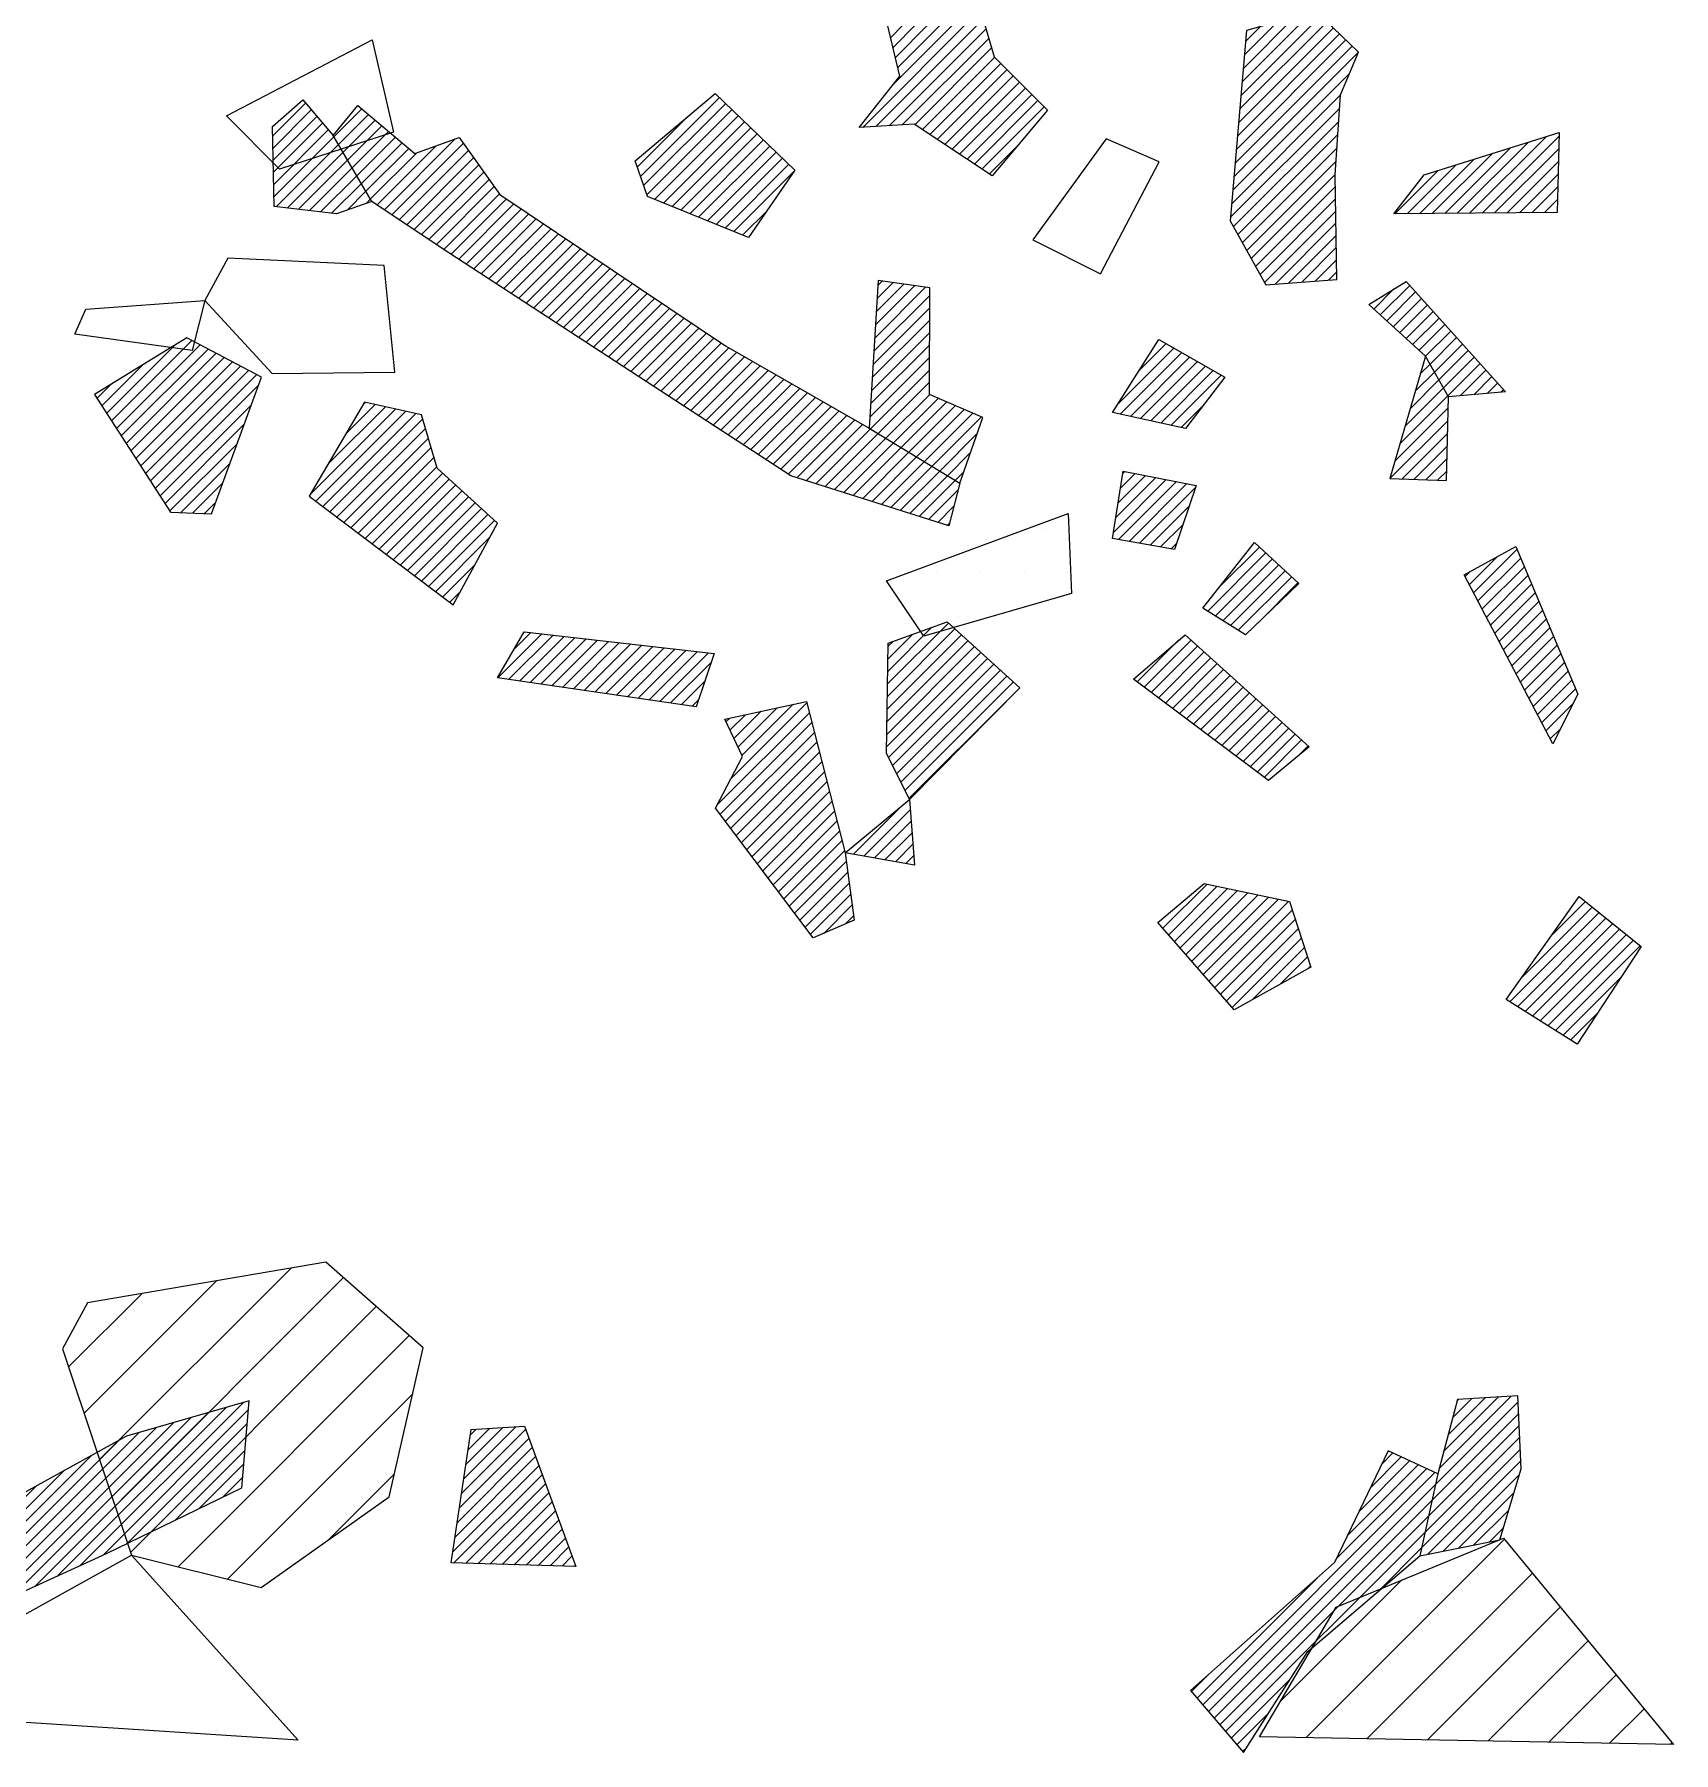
# Model space of a CAD drawing. Header units: metres. Extents: x -2.09 to 0.03, y -17.5 to -14.3.
# Drawn here: x -0.4641 to 0.0044, y -17.4998 to -17.0087 of the extents above; entities that cross this region are included whole.
import ezdxf

# ---------------------------------------------------------------- set-up
doc = ezdxf.new("R2010")
doc.units = ezdxf.units.M
doc.header["$LTSCALE"] = 25
doc.header["$MEASUREMENT"] = 0
doc.layers.get('0').update_dxf_attribs({"linetype": 'CONTINUOUS'})
for name, color, linetype in [('FEUER', 1, 'CONTINUOUS'), ('KNOCHEN', 2, 'CONTINUOUS'), ('KNOCHENSCHRAFF', 2, 'CONTINUOUS'), ('STEINE', 4, 'CONTINUOUS'), ('STEINESCHRAFF', 4, 'CONTINUOUS')]:
    doc.layers.add(name, color=color, linetype=linetype)

# ---------------------------------------------------------------- blocks, each defined once
blk = doc.blocks.new('*X14')
at = {"color": 0}
for p, q in [((-46.392, -1745.216), (-41.429, -1740.253)), ((-45.741, -1744.918), (-40.932, -1740.11)), ((-45.09, -1744.621), (-40.436, -1739.967)), ((-44.439, -1744.324), (-40.296, -1740.181)), ((-52.042, -1749.452), (-43.415, -1740.825)), ((-48.344, -1746.107), (-42.918, -1740.682)), ((-47.693, -1745.81), (-42.422, -1740.539)), ((-47.042, -1745.513), (-41.925, -1740.396)), ((-43.758, -1743.997), (-40.328, -1740.567)), ((-52.399, -1749.455), (-43.989, -1741.045)), ((-43.072, -1743.664), (-40.361, -1740.952)), ((-52.756, -1749.459), (-44.78, -1741.483)), ((-42.386, -1743.332), (-40.393, -1741.338)), ((-41.7, -1742.999), (-40.425, -1741.724)), ((-53.114, -1749.463), (-45.572, -1741.921)), ((-41.014, -1742.667), (-40.457, -1742.11)), ((-53.471, -1749.466), (-46.363, -1742.359))]:
    blk.add_line(p, q, dxfattribs=at)
blk = doc.blocks.new('*X15')
at = {"color": 0}
for p, q in [((-21.846, -1702.285), (-19.45, -1699.889)), ((-22.735, -1703.528), (-19.37, -1700.163)), ((-22.358, -1703.504), (-19.29, -1700.437)), ((-21.729, -1701.815), (-20.261, -1700.347)), ((-11.956, -1703.002), (-9.464, -1700.51)), ((-11.923, -1702.615), (-9.645, -1700.337)), ((-11.889, -1702.228), (-9.9, -1700.238)), ((-11.856, -1701.841), (-10.391, -1700.376)), ((-11.823, -1701.455), (-10.882, -1700.514)), ((-21.981, -1703.481), (-19.21, -1700.71)), ((-21.934, -1700.959), (-21.566, -1700.591)), ((-21.866, -1701.244), (-21.213, -1700.592)), ((-21.798, -1701.53), (-20.86, -1700.592)), ((-21.603, -1703.457), (-19.13, -1700.984)), ((-12.055, -1704.162), (-8.924, -1701.03)), ((-12.022, -1703.775), (-9.104, -1700.857)), ((-11.989, -1703.388), (-9.284, -1700.684)), ((-11.79, -1701.068), (-11.373, -1700.651)), ((-21.243, -1703.45), (-19.05, -1701.258)), ((-21.031, -1703.591), (-18.963, -1701.524)), ((-12.122, -1704.935), (-8.566, -1701.38)), ((-12.089, -1704.549), (-8.743, -1701.204)), ((-20.818, -1703.732), (-18.787, -1701.701)), ((-20.605, -1703.873), (-18.61, -1701.878)), ((-12.155, -1705.322), (-8.821, -1701.988)), ((-20.392, -1704.014), (-18.434, -1702.055)), ((-20.18, -1704.154), (-18.257, -1702.232)), ((-19.967, -1704.295), (-18.081, -1702.409)), ((-39.596, -1703.771), (-38.66, -1702.835)), ((-37.854, -1703.797), (-37.051, -1702.994)), ((-29.088, -1704.931), (-26.833, -1702.677)), ((-28.996, -1705.193), (-26.653, -1702.85)), ((-28.905, -1705.455), (-26.473, -1703.023)), ((-19.754, -1704.436), (-17.904, -1702.586)), ((-19.541, -1704.577), (-17.728, -1702.763)), ((-19.328, -1704.717), (-17.551, -1702.94)), ((-12.221, -1706.096), (-9.101, -1702.975)), ((-12.188, -1705.709), (-9.076, -1702.597)), ((-39.589, -1704.118), (-38.497, -1703.027)), ((-39.581, -1704.464), (-38.335, -1703.218)), ((-39.574, -1704.811), (-38.173, -1703.41)), ((-37.722, -1704.019), (-36.859, -1703.156)), ((-37.591, -1704.241), (-36.668, -1703.318)), ((-37.459, -1704.463), (-36.476, -1703.481)), ((-29.179, -1704.668), (-27.71, -1703.2)), ((-28.684, -1705.587), (-26.292, -1703.196)), ((-28.432, -1705.69), (-26.112, -1703.369)), ((-12.136, -1706.364), (-9.127, -1703.355)), ((-39.567, -1705.157), (-38.011, -1703.601)), ((-39.56, -1705.504), (-37.854, -1703.797)), ((-37.328, -1704.686), (-36.285, -1703.643)), ((-37.196, -1704.908), (-36.093, -1703.805)), ((-37.065, -1705.13), (-35.902, -1703.967)), ((-36.403, -1705.882), (-34.38, -1703.859)), ((-36.191, -1706.024), (-34.151, -1703.984)), ((-28.181, -1705.792), (-25.931, -1703.542)), ((-27.929, -1705.894), (-25.751, -1703.715)), ((-27.678, -1705.996), (-25.57, -1703.888)), ((-12.01, -1706.592), (-9.153, -1703.734)), ((-5.745, -1705.983), (-3.709, -1703.947)), ((-5.388, -1705.98), (-3.194, -1703.786)), ((-5.031, -1705.976), (-2.832, -1703.777)), ((-39.5, -1705.797), (-37.722, -1704.019)), ((-39.183, -1705.834), (-37.591, -1704.241)), ((-38.866, -1705.871), (-37.459, -1704.463)), ((-36.933, -1705.352), (-35.711, -1704.129)), ((-36.802, -1705.574), (-35.481, -1704.253)), ((-36.615, -1705.741), (-34.931, -1704.056)), ((-35.98, -1706.166), (-34.003, -1704.19)), ((-35.768, -1706.308), (-33.856, -1704.396)), ((-27.426, -1706.098), (-25.39, -1704.061)), ((-27.175, -1706.2), (-25.209, -1704.234)), ((-26.923, -1706.302), (-25.029, -1704.407)), ((-19.116, -1704.858), (-18.313, -1704.055)), ((-11.884, -1706.819), (-9.179, -1704.114)), ((-11.758, -1707.047), (-9.205, -1704.493)), ((-6.815, -1705.993), (-5.255, -1704.433)), ((-6.458, -1705.989), (-4.74, -1704.271)), ((-6.101, -1705.986), (-4.224, -1704.109)), ((-4.674, -1705.973), (-2.841, -1704.139)), ((-38.55, -1705.907), (-37.328, -1704.686)), ((-38.233, -1705.944), (-37.196, -1704.908)), ((-35.556, -1706.449), (-33.708, -1704.602)), ((-35.344, -1706.591), (-33.561, -1704.808)), ((-26.671, -1706.404), (-24.848, -1704.58)), ((-26.42, -1706.506), (-24.685, -1704.771)), ((-11.632, -1707.274), (-9.231, -1704.873)), ((-7.529, -1705.999), (-6.286, -1704.756)), ((-7.172, -1705.996), (-5.77, -1704.594)), ((-4.317, -1705.97), (-2.849, -1704.502)), ((-3.961, -1705.967), (-2.858, -1704.864)), ((-37.916, -1705.981), (-37.065, -1705.13)), ((-37.473, -1705.891), (-36.933, -1705.352)), ((-35.132, -1706.733), (-33.413, -1705.014)), ((-34.921, -1706.875), (-33.266, -1705.22)), ((-34.708, -1707.016), (-33.118, -1705.426)), ((-11.506, -1707.502), (-9.226, -1705.221)), ((-3.604, -1705.963), (-2.867, -1705.226)), ((-36.93, -1705.702), (-36.802, -1705.574)), ((-34.494, -1707.155), (-32.913, -1705.574)), ((-34.28, -1707.295), (-32.702, -1705.716)), ((-34.066, -1707.434), (-32.49, -1705.858)), ((-26.168, -1706.608), (-25.46, -1705.9)), ((-11.38, -1707.73), (-9.221, -1705.57)), ((-11.255, -1707.957), (-9.215, -1705.918)), ((-3.247, -1705.96), (-2.875, -1705.588)), ((-2.89, -1705.957), (-2.884, -1705.951)), ((-33.852, -1707.574), (-32.279, -1706.001)), ((-33.638, -1707.713), (-32.067, -1706.143)), ((-33.424, -1707.853), (-31.856, -1706.285)), ((-33.21, -1707.993), (-31.644, -1706.427)), ((-10.949, -1708.005), (-9.21, -1706.266)), ((-32.996, -1708.132), (-31.433, -1706.569)), ((-32.782, -1708.272), (-31.221, -1706.711)), ((-32.568, -1708.411), (-31.01, -1706.853)), ((-10.567, -1707.977), (-9.205, -1706.614)), ((-32.354, -1708.551), (-30.798, -1706.995)), ((-32.14, -1708.69), (-30.587, -1707.137)), ((-31.926, -1708.83), (-30.375, -1707.279)), ((-31.712, -1708.97), (-30.164, -1707.421)), ((-10.186, -1707.949), (-9.199, -1706.963)), ((-9.804, -1707.921), (-9.194, -1707.311)), ((-31.498, -1709.109), (-29.953, -1707.563)), ((-31.284, -1709.249), (-29.741, -1707.705)), ((-31.07, -1709.388), (-29.53, -1707.848)), ((-22.298, -1708.04), (-22.177, -1707.919)), ((-9.423, -1707.893), (-9.189, -1707.659)), ((-30.856, -1709.528), (-29.318, -1707.99)), ((-30.642, -1709.667), (-29.107, -1708.132)), ((-30.428, -1709.807), (-28.895, -1708.274)), ((-30.214, -1709.947), (-28.684, -1708.416)), ((-22.415, -1709.925), (-20.817, -1708.328)), ((-22.391, -1709.548), (-20.936, -1708.093)), ((-22.368, -1709.171), (-21.246, -1708.049)), ((-22.345, -1708.794), (-21.556, -1708.006)), ((-22.321, -1708.417), (-21.866, -1707.963)), ((-8.128, -1708.72), (-7.553, -1708.145)), ((-7.943, -1708.888), (-7.1, -1708.046)), ((-7.758, -1709.057), (-6.933, -1708.232)), ((-7.573, -1709.225), (-6.766, -1708.418)), ((-30, -1710.086), (-28.472, -1708.558)), ((-29.786, -1710.226), (-28.261, -1708.7)), ((-29.572, -1710.365), (-28.049, -1708.842)), ((-22.438, -1710.302), (-20.818, -1708.682)), ((-7.387, -1709.393), (-6.598, -1708.604)), ((-7.202, -1709.562), (-6.431, -1708.79)), ((-29.358, -1710.505), (-27.838, -1708.984)), ((-29.144, -1710.644), (-27.626, -1709.126)), ((-28.93, -1710.784), (-27.415, -1709.268)), ((-22.485, -1711.056), (-20.819, -1709.39)), ((-22.461, -1710.679), (-20.818, -1709.036)), ((-7.017, -1709.73), (-6.263, -1708.976)), ((-6.832, -1709.899), (-6.096, -1709.162)), ((-6.648, -1710.068), (-5.928, -1709.348)), ((-44.345, -1711.703), (-42.405, -1709.762)), ((-44.206, -1711.917), (-41.908, -1709.619)), ((-44.067, -1712.131), (-41.676, -1709.741)), ((-43.927, -1712.346), (-41.445, -1709.863)), ((-28.717, -1710.924), (-27.203, -1709.41)), ((-28.503, -1711.063), (-26.992, -1709.552)), ((-28.289, -1711.203), (-26.78, -1709.695)), ((-28.075, -1711.342), (-26.563, -1709.831)), ((-22.508, -1711.433), (-20.82, -1709.744)), ((-15.44, -1711.436), (-13.841, -1709.837)), ((-14.821, -1710.463), (-14.066, -1709.708)), ((-6.52, -1710.294), (-5.761, -1709.534)), ((-6.393, -1710.52), (-5.593, -1709.721)), ((-44.484, -1711.488), (-43.318, -1710.322)), ((-43.788, -1712.56), (-41.213, -1709.985)), ((-43.649, -1712.775), (-40.981, -1710.107)), ((-43.51, -1712.989), (-40.75, -1710.229)), ((-43.371, -1713.203), (-40.518, -1710.351)), ((-27.861, -1711.482), (-26.338, -1709.959)), ((-27.647, -1711.621), (-26.113, -1710.087)), ((-27.433, -1711.761), (-25.887, -1710.216)), ((-27.219, -1711.901), (-25.662, -1710.344)), ((-22.532, -1711.81), (-20.82, -1710.098)), ((-15.373, -1711.722), (-13.616, -1709.965)), ((-15.083, -1711.786), (-13.391, -1710.093)), ((-14.794, -1711.85), (-13.165, -1710.222)), ((-14.505, -1711.914), (-12.94, -1710.35)), ((-6.798, -1710.572), (-6.52, -1710.294)), ((-6.652, -1710.072), (-6.648, -1710.068)), ((-6.266, -1710.747), (-5.426, -1709.907)), ((-6.138, -1710.973), (-5.258, -1710.093)), ((-6.011, -1711.199), (-5.091, -1710.279)), ((-43.232, -1713.418), (-40.286, -1710.472)), ((-43.093, -1713.632), (-40.055, -1710.594)), ((-27.005, -1712.04), (-25.437, -1710.473)), ((-26.791, -1712.18), (-25.212, -1710.601)), ((-26.577, -1712.319), (-24.987, -1710.729)), ((-26.363, -1712.459), (-24.762, -1710.858)), ((-22.511, -1712.143), (-20.821, -1710.453)), ((-22.292, -1712.277), (-20.822, -1710.807)), ((-14.215, -1711.978), (-12.715, -1710.478)), ((-13.926, -1712.043), (-12.49, -1710.607)), ((-7.089, -1711.57), (-6.266, -1710.747)), ((-6.944, -1711.071), (-6.393, -1710.52)), ((-5.662, -1711.203), (-4.923, -1710.465)), ((-5.272, -1711.167), (-4.756, -1710.651)), ((-4.883, -1711.131), (-4.588, -1710.837)), ((-44.623, -1711.274), (-44.232, -1710.882)), ((-42.953, -1713.847), (-40.002, -1710.896)), ((-26.149, -1712.598), (-24.537, -1710.986)), ((-25.935, -1712.738), (-24.311, -1711.115)), ((-25.721, -1712.878), (-24.086, -1711.243)), ((-25.507, -1713.017), (-23.861, -1711.371)), ((-22.072, -1712.411), (-20.819, -1711.158)), ((-21.852, -1712.545), (-20.573, -1711.265)), ((-7.381, -1712.569), (-6.011, -1711.199)), ((-7.235, -1712.069), (-6.138, -1710.973)), ((-4.493, -1711.096), (-4.421, -1711.023)), ((-42.814, -1714.061), (-40.206, -1711.453)), ((-38.512, -1714.002), (-36.088, -1711.578)), ((-38.368, -1714.211), (-35.798, -1711.641)), ((-38.167, -1714.363), (-35.509, -1711.705)), ((-38.009, -1713.145), (-36.378, -1711.514)), ((-37.965, -1714.515), (-35.313, -1711.863)), ((-37.506, -1712.289), (-36.667, -1711.45)), ((-37.003, -1711.432), (-36.957, -1711.386)), ((-25.293, -1713.157), (-23.636, -1711.5)), ((-25.079, -1713.296), (-23.411, -1711.628)), ((-24.865, -1713.436), (-23.186, -1711.757)), ((-21.633, -1712.679), (-20.327, -1711.372)), ((-21.413, -1712.813), (-20.08, -1711.48)), ((-21.194, -1712.947), (-19.834, -1711.587)), ((-20.974, -1713.081), (-19.588, -1711.694)), ((-20.755, -1713.215), (-19.341, -1711.801)), ((-13.636, -1712.107), (-13.019, -1711.49)), ((-7.526, -1713.068), (-5.999, -1711.54)), ((-42.675, -1714.276), (-40.41, -1712.01)), ((-37.764, -1714.668), (-35.232, -1712.135)), ((-24.616, -1713.54), (-22.96, -1711.885)), ((-24.347, -1713.625), (-22.735, -1712.013)), ((-24.079, -1713.71), (-22.511, -1712.143)), ((-23.81, -1713.795), (-22.292, -1712.277)), ((-20.535, -1713.349), (-19.46, -1712.274)), ((-7.672, -1713.567), (-6.007, -1711.902)), ((-7.329, -1713.578), (-6.015, -1712.264)), ((-42.536, -1714.49), (-40.614, -1712.568)), ((-37.563, -1714.82), (-35.15, -1712.408)), ((-37.361, -1714.972), (-35.069, -1712.68)), ((-23.542, -1713.88), (-22.072, -1712.411)), ((-23.273, -1713.965), (-21.852, -1712.545)), ((-23.005, -1714.05), (-21.633, -1712.679)), ((-22.736, -1714.135), (-21.413, -1712.813)), ((-20.315, -1713.483), (-19.653, -1712.82)), ((-6.987, -1713.589), (-6.024, -1712.626)), ((-42.227, -1714.534), (-40.818, -1713.125)), ((-37.16, -1715.124), (-34.988, -1712.952)), ((-36.959, -1715.276), (-34.907, -1713.225)), ((-22.467, -1714.22), (-21.194, -1712.947)), ((-22.199, -1714.305), (-20.974, -1713.081)), ((-21.93, -1714.39), (-20.755, -1713.215)), ((-6.645, -1713.601), (-6.032, -1712.988)), ((-41.889, -1714.55), (-41.021, -1713.682)), ((-36.757, -1715.429), (-34.737, -1713.409)), ((-36.556, -1715.581), (-34.553, -1713.578)), ((-36.354, -1715.733), (-34.368, -1713.747)), ((-21.662, -1714.475), (-20.535, -1713.349)), ((-21.393, -1714.56), (-20.315, -1713.483)), ((-21.125, -1714.646), (-20.096, -1713.617)), ((-20.096, -1713.617), (-19.846, -1713.367)), ((-15.569, -1715.101), (-14.061, -1713.592)), ((-15.502, -1714.68), (-14.357, -1713.534)), ((-15.435, -1714.259), (-14.652, -1713.476)), ((-15.425, -1715.31), (-13.766, -1713.65)), ((-15.368, -1713.838), (-14.947, -1713.418)), ((-15.301, -1713.418), (-15.243, -1713.36)), ((-15.124, -1715.362), (-13.47, -1713.709)), ((-14.822, -1715.414), (-13.228, -1713.82)), ((-6.303, -1713.612), (-6.04, -1713.35)), ((-41.55, -1714.565), (-41.225, -1714.24)), ((-36.153, -1715.885), (-34.184, -1713.916)), ((-35.952, -1716.037), (-33.999, -1714.085)), ((-35.75, -1716.19), (-33.814, -1714.254)), ((-20.856, -1714.731), (-20.01, -1713.885)), ((-35.549, -1716.342), (-33.63, -1714.423)), ((-35.348, -1716.494), (-33.445, -1714.591)), ((-35.146, -1716.646), (-33.26, -1714.76)), ((-20.588, -1714.816), (-20.129, -1714.357)), ((-14.521, -1715.466), (-13.407, -1714.352)), ((-34.945, -1716.798), (-33.389, -1715.242)), ((-20.319, -1714.901), (-20.248, -1714.83)), ((-14.22, -1715.519), (-13.585, -1714.884)), ((-13.918, -1715.571), (-13.763, -1715.416)), ((-12.872, -1717.353), (-11.209, -1715.69)), ((-12.545, -1716.672), (-11.393, -1715.52)), ((-5.396, -1716.594), (-4.592, -1715.791)), ((-5.274, -1716.826), (-4.034, -1715.586)), ((-34.744, -1716.951), (-33.814, -1716.021)), ((-12.655, -1717.489), (-11.025, -1715.859)), ((-12.437, -1717.625), (-10.841, -1716.029)), ((-12.22, -1717.762), (-10.657, -1716.199)), ((-5.518, -1716.362), (-5.377, -1716.222)), ((-5.153, -1717.058), (-3.93, -1715.835)), ((-5.031, -1717.29), (-3.825, -1716.084)), ((-12.003, -1717.898), (-10.473, -1716.369)), ((-11.435, -1717.684), (-10.29, -1716.538)), ((-4.91, -1717.522), (-3.721, -1716.333)), ((-4.788, -1717.754), (-3.616, -1716.582)), ((-34.542, -1717.103), (-34.238, -1716.799)), ((-4.667, -1717.986), (-3.512, -1716.831)), ((-4.545, -1718.218), (-3.407, -1717.081)), ((-22.024, -1719.434), (-20.285, -1717.695)), ((-4.423, -1718.45), (-3.303, -1717.33)), ((-4.302, -1718.682), (-3.198, -1717.579)), ((-33.167, -1719.263), (-31.904, -1718)), ((-32.858, -1719.308), (-31.587, -1718.036)), ((-32.71, -1718.452), (-32.221, -1717.964)), ((-32.549, -1719.352), (-31.269, -1718.073)), ((-32.24, -1719.397), (-30.952, -1718.109)), ((-31.931, -1719.442), (-30.635, -1718.145)), ((-31.622, -1719.486), (-30.317, -1718.181)), ((-31.314, -1719.531), (-30, -1718.217)), ((-22.043, -1720.514), (-19.729, -1718.199)), ((-22.037, -1720.154), (-19.914, -1718.031)), ((-22.03, -1719.794), (-20.1, -1717.863)), ((-22.017, -1719.074), (-20.759, -1717.815)), ((-22.011, -1718.714), (-21.313, -1718.016)), ((-22.004, -1718.354), (-21.867, -1718.216)), ((-14.891, -1719.372), (-13.696, -1718.177)), ((-14.689, -1719.524), (-13.348, -1718.182)), ((-4.18, -1718.914), (-3.094, -1717.828)), ((-4.059, -1719.146), (-2.989, -1718.077)), ((-31.005, -1719.576), (-29.682, -1718.253)), ((-30.696, -1719.62), (-29.365, -1718.289)), ((-30.387, -1719.665), (-29.048, -1718.326)), ((-30.078, -1719.71), (-28.73, -1718.362)), ((-29.769, -1719.754), (-28.413, -1718.398)), ((-29.46, -1719.799), (-28.095, -1718.434)), ((-29.151, -1719.844), (-27.778, -1718.47)), ((-28.843, -1719.888), (-27.461, -1718.506)), ((-28.534, -1719.933), (-27.143, -1718.543)), ((-22.056, -1721.234), (-19.358, -1718.535)), ((-22.05, -1720.874), (-19.543, -1718.367)), ((-22.001, -1721.532), (-19.172, -1718.703)), ((-14.488, -1719.676), (-13.162, -1718.35)), ((-14.286, -1719.827), (-12.976, -1718.518)), ((-14.084, -1719.979), (-12.79, -1718.686)), ((-3.937, -1719.378), (-2.885, -1718.326)), ((-3.816, -1719.61), (-2.78, -1718.575)), ((-28.225, -1719.978), (-27.068, -1718.821)), ((-21.883, -1721.768), (-18.987, -1718.871)), ((-21.766, -1722.004), (-18.801, -1719.039)), ((-21.648, -1722.24), (-18.616, -1719.207)), ((-13.883, -1720.131), (-12.605, -1718.853)), ((-13.681, -1720.283), (-12.419, -1719.021)), ((-13.479, -1720.435), (-12.233, -1719.189)), ((-3.694, -1719.842), (-2.676, -1718.824)), ((-3.572, -1720.074), (-2.571, -1719.073)), ((-27.916, -1720.023), (-27.246, -1719.353)), ((-21.531, -1722.476), (-18.43, -1719.375)), ((-13.277, -1720.587), (-12.047, -1719.357)), ((-13.076, -1720.739), (-11.862, -1719.524)), ((-12.874, -1720.89), (-11.676, -1719.692)), ((-3.451, -1720.306), (-2.467, -1719.322)), ((-3.329, -1720.538), (-2.362, -1719.571)), ((-27.607, -1720.067), (-27.425, -1719.885)), ((-26.505, -1722.147), (-24.333, -1719.975)), ((-26.302, -1721.237), (-25.183, -1720.118)), ((-26.188, -1721.477), (-24.733, -1720.021)), ((-21.413, -1722.712), (-18.569, -1719.868)), ((-12.672, -1721.042), (-11.49, -1719.86)), ((-12.471, -1721.194), (-11.304, -1720.028)), ((-12.269, -1721.346), (-11.118, -1720.196)), ((-3.208, -1720.77), (-2.439, -1720.002)), ((-26.887, -1722.883), (-24.26, -1720.256)), ((-26.806, -1723.155), (-24.188, -1720.537)), ((-26.643, -1720.517), (-26.536, -1720.41)), ((-26.529, -1720.757), (-26.085, -1720.313)), ((-26.416, -1720.997), (-25.634, -1720.216)), ((-12.067, -1721.498), (-10.933, -1720.363)), ((-11.865, -1721.65), (-10.747, -1720.531)), ((-11.664, -1721.801), (-10.561, -1720.699)), ((-26.655, -1723.357), (-24.116, -1720.818)), ((-26.503, -1723.559), (-24.043, -1721.1)), ((-11.462, -1721.953), (-10.375, -1720.867)), ((-11.26, -1722.105), (-10.19, -1721.034)), ((-3.086, -1721.002), (-2.796, -1720.712)), ((-26.351, -1723.761), (-23.971, -1721.381)), ((-26.2, -1723.963), (-23.899, -1721.662)), ((-10.326, -1721.525), (-10.004, -1721.202)), ((-26.048, -1724.165), (-23.827, -1721.944)), ((-25.897, -1724.367), (-23.754, -1722.225)), ((-25.745, -1724.569), (-23.682, -1722.506)), ((-25.593, -1724.771), (-23.61, -1722.787)), ((-25.442, -1724.973), (-23.537, -1723.069)), ((-23, -1724.298), (-21.611, -1722.91)), ((-22.7, -1724.353), (-21.378, -1723.03)), ((-25.29, -1725.175), (-23.465, -1723.35)), ((-25.139, -1725.377), (-23.393, -1723.631)), ((-22.401, -1724.407), (-21.352, -1723.358)), ((-24.987, -1725.579), (-23.321, -1723.912)), ((-22.102, -1724.461), (-21.326, -1723.685)), ((-21.802, -1724.515), (-21.3, -1724.013)), ((-24.835, -1725.781), (-23.248, -1724.194)), ((-24.684, -1725.983), (-23.201, -1724.5)), ((-21.503, -1724.57), (-21.274, -1724.341)), ((-24.532, -1726.185), (-23.16, -1724.813)), ((-24.381, -1726.387), (-23.12, -1725.126)), ((-24.229, -1726.589), (-23.079, -1725.438)), ((-14.155, -1726.414), (-12.895, -1725.154)), ((-13.99, -1726.603), (-12.603, -1725.216)), ((-13.826, -1726.792), (-12.311, -1725.277)), ((-13.661, -1726.98), (-12.019, -1725.338)), ((-13.496, -1727.169), (-11.727, -1725.4)), ((-13.331, -1727.358), (-11.434, -1725.461)), ((-13.166, -1727.546), (-11.142, -1725.523)), ((-13.001, -1727.735), (-10.85, -1725.584)), ((-23.849, -1726.562), (-23.038, -1725.751)), ((-23.225, -1726.292), (-22.998, -1726.064)), ((-12.836, -1727.923), (-10.558, -1725.646)), ((-12.671, -1728.112), (-10.457, -1725.898)), ((-4.24, -1728.52), (-1.689, -1725.969)), ((-3.901, -1727.827), (-1.885, -1725.812)), ((-3.037, -1726.61), (-2.081, -1725.654)), ((-12.506, -1728.301), (-10.371, -1726.166)), ((-12.341, -1728.489), (-10.285, -1726.433)), ((-4.023, -1728.657), (-1.493, -1726.126)), ((-3.806, -1728.793), (-1.297, -1726.284)), ((-3.589, -1728.929), (-1.101, -1726.441)), ((-12.176, -1728.678), (-10.199, -1726.7)), ((-11.606, -1728.461), (-10.112, -1726.968)), ((-3.371, -1729.066), (-0.905, -1726.599)), ((-3.154, -1729.202), (-0.709, -1726.756)), ((-2.937, -1729.338), (-0.512, -1726.914)), ((-10.81, -1728.019), (-10.026, -1727.235)), ((-10.014, -1727.576), (-9.94, -1727.502)), ((-2.72, -1729.474), (-1.059, -1727.814)), ((-2.502, -1729.611), (-1.736, -1728.845)), ((-6.257, -1741.851), (-4.198, -1739.792)), ((-6.131, -1741.371), (-4.573, -1739.813)), ((-6.004, -1740.89), (-4.948, -1739.835)), ((-6.465, -1742.766), (-3.986, -1740.287)), ((-6.366, -1742.313), (-4.002, -1739.949)), ((-5.877, -1740.41), (-5.323, -1739.856)), ((-5.751, -1739.93), (-5.698, -1739.877)), ((-34.198, -1742.568), (-32.369, -1740.739)), ((-34.136, -1742.153), (-32.645, -1740.661)), ((-34.075, -1741.738), (-33.023, -1740.685)), ((-34.013, -1741.322), (-33.401, -1740.71)), ((-33.951, -1740.907), (-33.779, -1740.735)), ((-6.564, -1743.218), (-3.971, -1740.625)), ((-34.321, -1743.398), (-32.18, -1741.257)), ((-34.26, -1742.983), (-32.275, -1740.998)), ((-6.763, -1744.124), (-3.939, -1741.3)), ((-6.664, -1743.671), (-3.955, -1740.962)), ((-34.445, -1744.229), (-31.991, -1741.775)), ((-34.383, -1743.814), (-32.085, -1741.516)), ((-8.874, -1743.761), (-6.863, -1741.749)), ((-8.55, -1743.083), (-7.104, -1741.637)), ((-8.226, -1742.405), (-7.345, -1741.524)), ((-7.902, -1741.728), (-7.586, -1741.412)), ((-6.588, -1744.303), (-3.923, -1741.638)), ((-34.417, -1744.555), (-31.896, -1742.034)), ((-34.074, -1744.565), (-31.802, -1742.293)), ((-13.016, -1748.61), (-6.38, -1741.974)), ((-9.199, -1744.439), (-6.622, -1741.862)), ((-6.147, -1744.215), (-3.963, -1742.031)), ((-33.731, -1744.576), (-31.707, -1742.552)), ((-12.854, -1748.801), (-6.366, -1742.313)), ((-12.691, -1748.991), (-6.465, -1742.766)), ((-5.706, -1744.128), (-4.116, -1742.538)), ((-33.388, -1744.586), (-31.613, -1742.811)), ((-33.044, -1744.596), (-31.518, -1743.07)), ((-12.528, -1749.182), (-6.564, -1743.218)), ((-5.265, -1744.041), (-4.269, -1743.044)), ((-32.701, -1744.607), (-31.424, -1743.329)), ((-32.358, -1744.617), (-31.329, -1743.588)), ((-12.365, -1749.373), (-6.664, -1743.671)), ((-4.824, -1743.953), (-4.422, -1743.551)), ((-32.015, -1744.628), (-31.234, -1743.847)), ((-31.672, -1744.638), (-31.14, -1744.106)), ((-8.005, -1745.367), (-6.763, -1744.124)), ((-31.329, -1744.648), (-31.045, -1744.365)), ((-30.986, -1744.659), (-30.951, -1744.624)), ((-13.179, -1748.419), (-9.741, -1744.981)), ((-13.342, -1748.229), (-12.835, -1747.722)), ((-12.202, -1749.563), (-10.525, -1747.886)), ((-12.039, -1749.754), (-11.137, -1748.852)), ((-11.876, -1749.945), (-11.75, -1749.818))]:
    blk.add_line(p, q, dxfattribs=at)
blk = doc.blocks.new('*X18')
at = {"color": 0}
for p, q in [((-17.5, -1715), (-17.5, -1715)), ((-20.625, -1716.25), (-20.625, -1716.25)), ((-19.375, -1716.25), (-19.375, -1716.25)), ((-18.125, -1716.25), (-18.125, -1716.25)), ((-16.875, -1716.25), (-16.875, -1716.25)), ((-21.25, -1717.5), (-21.25, -1717.5)), ((-20, -1717.5), (-20, -1717.5))]:
    blk.add_line(p, q, dxfattribs=at)
blk = doc.blocks.new('*X21')
at = {"color": 0}
for p, q in [((-44.547, -1741.603), (-39.075, -1736.131)), ((-44.104, -1742.928), (-37.58, -1736.404)), ((-45.433, -1738.953), (-43.333, -1736.854)), ((-44.99, -1740.278), (-41.204, -1736.493)), ((-43.661, -1744.253), (-36.637, -1737.229)), ((-42.304, -1744.664), (-35.695, -1738.055)), ((-40.888, -1745.016), (-35.595, -1739.722)), ((-37.993, -1743.888), (-36.117, -1742.012)), ((-10.062, -1749.545), (-4.395, -1743.878)), ((-10.794, -1748.509), (-7.327, -1745.042)), ((-8.327, -1749.578), (-3.596, -1744.847)), ((-6.592, -1749.611), (-2.797, -1745.816)), ((-4.857, -1749.643), (-1.998, -1746.784)), ((-3.122, -1749.676), (-1.2, -1747.753)), ((-1.388, -1749.709), (-0.401, -1748.722)), ((0.347, -1749.742), (0.398, -1749.691))]:
    blk.add_line(p, q, dxfattribs=at)

msp = doc.modelspace()

# ---------------------------------------------------------------- linework, layer by layer
at = {"layer": 'KNOCHEN'}
for points in [[(-0.19034, -17.04913), (-0.21266, -17.03436), (-0.2284, -17.03535), (-0.2167, -17.02064), (-0.22023, -17.0059), (-0.206, -17.00593), (-0.19482, -16.99782), (-0.18977, -17.0151), (-0.17456, -17.03036), (-0.19034, -17.04913)], [(-0.1223, -17.06194), (-0.11217, -17.08024), (-0.09185, -17.07876), (-0.09231, -17.04879), (-0.09075, -17.02594), (-0.08565, -17.01376), (-0.09781, -17.00205), (-0.11763, -17.00761), (-0.1223, -17.06194)], [(-0.36761, -17.05643), (-0.37777, -17.05997), (-0.39554, -17.05791), (-0.39601, -17.03505), (-0.38736, -17.02745), (-0.37875, -17.03762)], [(-0.19963, -17.13698), (-0.2027, -17.14916), (-0.24788, -17.13486), (-0.34782, -17.06967), (-0.36761, -17.05643), (-0.37875, -17.03762), (-0.37162, -17.029), (-0.35539, -17.04274), (-0.34269, -17.03819), (-0.33103, -17.05447), (-0.26661, -17.09775), (-0.22551, -17.12119)], [(-0.29242, -17.04488), (-0.26953, -17.02562), (-0.24671, -17.0475), (-0.25995, -17.06678), (-0.28888, -17.05505), (-0.29242, -17.04488)], [(-0.07557, -17.05999), (-0.06692, -17.04883), (-0.02829, -17.03671), (-0.02884, -17.05957), (-0.07557, -17.05999)], [(-0.22289, -17.07903), (-0.22551, -17.12119), (-0.19963, -17.13698), (-0.193, -17.1182), (-0.20822, -17.11157), (-0.20817, -17.08109), (-0.22289, -17.07903)], [(-0.05992, -17.11233), (-0.0665, -17.10064), (-0.08273, -17.08588), (-0.07205, -17.0793), (-0.04366, -17.11084), (-0.05992, -17.11233)], [(-0.4205, -17.09545), (-0.44694, -17.11165), (-0.42515, -17.14521), (-0.41347, -17.14574), (-0.39918, -17.10666), (-0.4205, -17.09545)], [(-0.15592, -17.11674), (-0.14268, -17.09594), (-0.1239, -17.10664), (-0.1351, -17.12134), (-0.15592, -17.11674)], [(-0.0665, -17.10064), (-0.07672, -17.13567), (-0.06047, -17.1362), (-0.05992, -17.11233)], [(-0.36974, -17.11382), (-0.38553, -17.14071), (-0.34445, -17.17177), (-0.33171, -17.14843), (-0.34895, -17.13265), (-0.35349, -17.11741), (-0.36974, -17.11382)], [(-0.15598, -17.1528), (-0.1529, -17.1335), (-0.13208, -17.1376), (-0.13821, -17.15588), (-0.15598, -17.1528)], [(-0.13011, -17.17265), (-0.11535, -17.15389), (-0.10267, -17.16559), (-0.11794, -17.18029), (-0.13011, -17.17265)], [(-0.03012, -17.21143), (-0.05543, -17.16313), (-0.04069, -17.15503), (-0.02299, -17.19722), (-0.03012, -17.21143)], [(-0.21401, -17.22736), (-0.22059, -17.21414), (-0.22003, -17.18265), (-0.20326, -17.17659), (-0.18247, -17.19541), (-0.21401, -17.22736)], [(-0.27491, -17.20084), (-0.33178, -17.19261), (-0.32414, -17.17942), (-0.26981, -17.18561), (-0.27491, -17.20084)], [(-0.14996, -17.19293), (-0.1352, -17.18026), (-0.09971, -17.21232), (-0.11141, -17.22195), (-0.14996, -17.19293)], [(-0.24151, -17.26693), (-0.26938, -17.2298), (-0.26173, -17.21508), (-0.26679, -17.20441), (-0.24342, -17.19937), (-0.23232, -17.24256), (-0.22982, -17.26187), (-0.24151, -17.26693)], [(-0.23232, -17.24256), (-0.21401, -17.22736), (-0.21252, -17.24615), (-0.23232, -17.24256)], [(-0.14297, -17.26253), (-0.12974, -17.25138), (-0.10537, -17.2565), (-0.09931, -17.2753), (-0.12117, -17.28745), (-0.14297, -17.26253)], [(-0.04346, -17.28454), (-0.02258, -17.25512), (-0.00483, -17.26937), (-0.02316, -17.29728), (-0.04346, -17.28454)], [(-0.02316, -17.29728), (-0.04346, -17.28454), (-0.02258, -17.25512), (-0.00483, -17.26937), (-0.02316, -17.29728)], [(-0.063, -17.42012), (-0.06812, -17.44347), (-0.04525, -17.43894), (-0.03912, -17.41864), (-0.0401, -17.39781), (-0.05737, -17.3988), (-0.063, -17.42012)], [(-0.5212, -17.46198), (-0.56133, -17.46698), (-0.55935, -17.49492), (-0.5177, -17.49449), (-0.48666, -17.46254), (-0.44345, -17.44281), (-0.40482, -17.42409), (-0.40275, -17.3992), (-0.43781, -17.4093), (-0.50644, -17.44727)], [(-0.34493, -17.44552), (-0.33927, -17.40744), (-0.32403, -17.40645), (-0.30938, -17.4466), (-0.34493, -17.44552)], [(-0.063, -17.42012), (-0.07721, -17.41349), (-0.0925, -17.44546), (-0.1337, -17.48196), (-0.1185, -17.49976), (-0.10016, -17.47084), (-0.06812, -17.44347)]]:
    msp.add_lwpolyline(points, dxfattribs=at)
at = {"layer": 'STEINE'}
for points in [[(-0.394, -17.04724), (-0.40921, -17.03198), (-0.36752, -17.01021), (-0.36148, -17.03664), (-0.394, -17.04724)], [(-0.17869, -17.06743), (-0.1594, -17.07711), (-0.14259, -17.04515), (-0.15781, -17.03852), (-0.17869, -17.06743)], [(-0.4154, -17.08479), (-0.39613, -17.10565), (-0.36109, -17.1052), (-0.36408, -17.07472), (-0.40877, -17.07261), (-0.4154, -17.08479)], [(-0.41898, -17.09901), (-0.45249, -17.09438), (-0.44943, -17.08727), (-0.4154, -17.08479), (-0.41898, -17.09901)], [(-0.20987, -17.18064), (-0.22051, -17.16487), (-0.16867, -17.14566), (-0.16769, -17.16852), (-0.20987, -17.18064)], [(-0.43634, -17.44333), (-0.39928, -17.45254), (-0.36267, -17.4267), (-0.35294, -17.38405), (-0.38084, -17.35963), (-0.44892, -17.37119), (-0.45605, -17.38438), (-0.43634, -17.44333)], [(-0.11392, -17.4952), (-0.09201, -17.45816), (-0.04424, -17.43843), (0.00442, -17.49744), (-0.11392, -17.4952)], [(-0.51667, -17.48789), (-0.43634, -17.44333), (-0.3887, -17.49624), (-0.51667, -17.48789)]]:
    msp.add_lwpolyline(points, dxfattribs=at)

# ---------------------------------------------------------------- block references
at = {"layer": 'FEUER', "xscale": 0.01, "yscale": 0.01, "zscale": 0.01}
msp.add_blockref('*X21', (0, 0), dxfattribs=at)
at = {"layer": 'KNOCHENSCHRAFF', "xscale": 0.01, "yscale": 0.01, "zscale": 0.01}
for name in ['*X15', '*X14']:
    msp.add_blockref(name, (0, 0), dxfattribs=at)
at = {"layer": 'STEINESCHRAFF', "xscale": 0.01, "yscale": 0.01, "zscale": 0.01}
msp.add_blockref('*X18', (0, 0), dxfattribs=at)

doc.saveas('drawing.dxf')
